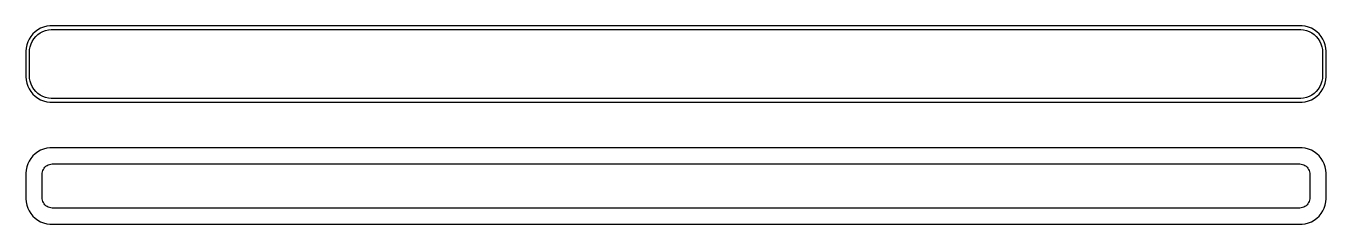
# Model space of a CAD drawing. Header units: metres. Extents: x -128 to 128, y 41 to 79.
import ezdxf

# ---------------------------------------------------------------- set-up
doc = ezdxf.new("R2010")
doc.units = ezdxf.units.M

msp = doc.modelspace()

# ---------------------------------------------------------------- linework, layer by layer
for p, q in [((-124.045, 79.2553), (-124.629, 79.0241)), ((-123.437, 79.4114), (-124.045, 79.2553)), ((-122.814, 79.4901), (-123.437, 79.4114)), ((122.814, 79.4901), (-122.814, 79.4901)), ((123.437, 79.4114), (122.814, 79.4901)), ((124.045, 79.2553), (123.437, 79.4114)), ((124.629, 79.0241), (124.045, 79.2553)), ((-126.882, 76.9088), (-127.149, 76.3406)), ((-126.545, 77.4389), (-126.882, 76.9088)), ((-126.145, 77.9227), (-126.545, 77.4389)), ((-126.262, 76.4557), (-125.954, 76.9411)), ((-125.687, 78.3526), (-126.145, 77.9227)), ((-125.954, 76.9411), (-125.588, 77.3842)), ((-125.179, 78.7216), (-125.687, 78.3526)), ((-125.588, 77.3842), (-125.168, 77.7777)), ((-124.629, 79.0241), (-125.179, 78.7216)), ((-125.168, 77.7777), (-124.703, 78.1157)), ((-124.703, 78.1157), (-124.199, 78.3927)), ((-124.199, 78.3927), (-123.665, 78.6044)), ((-123.665, 78.6044), (-123.108, 78.7473)), ((-123.108, 78.7473), (-122.537, 78.8194)), ((-122.537, 78.8194), (122.537, 78.8194)), ((122.537, 78.8194), (123.108, 78.7473)), ((123.108, 78.7473), (123.665, 78.6044)), ((123.665, 78.6044), (124.199, 78.3927)), ((124.199, 78.3927), (124.703, 78.1157)), ((125.179, 78.7216), (124.629, 79.0241)), ((124.703, 78.1157), (125.168, 77.7777)), ((125.168, 77.7777), (125.588, 77.3842)), ((125.687, 78.3526), (125.179, 78.7216)), ((125.588, 77.3842), (125.954, 76.9411)), ((126.145, 77.9227), (125.687, 78.3526)), ((125.954, 76.9411), (126.262, 76.4557)), ((126.545, 77.4389), (126.145, 77.9227)), ((126.882, 76.9088), (126.545, 77.4389)), ((127.149, 76.3406), (126.882, 76.9088)), ((-127.461, 75.1267), (-127.5, 74.5)), ((-127.5, 74.5), (-127.5, 69.5)), ((-127.343, 75.7434), (-127.461, 75.1267)), ((-127.149, 76.3406), (-127.343, 75.7434)), ((-126.828, 74.25), (-126.792, 74.8238)), ((-126.828, 69.75), (-126.828, 74.25)), ((-126.792, 74.8238), (-126.685, 75.3886)), ((-126.685, 75.3886), (-126.507, 75.9354)), ((-126.507, 75.9354), (-126.262, 76.4557)), ((126.262, 76.4557), (126.507, 75.9354)), ((126.507, 75.9354), (126.685, 75.3886)), ((126.685, 75.3886), (126.792, 74.8238)), ((126.792, 74.8238), (126.828, 74.25)), ((126.828, 74.25), (126.828, 69.75)), ((127.343, 75.7434), (127.149, 76.3406)), ((127.461, 75.1267), (127.343, 75.7434)), ((127.5, 74.5), (127.461, 75.1267)), ((127.5, 69.5), (127.5, 74.5)), ((-127.5, 69.5), (-127.461, 68.8733)), ((-127.461, 68.8733), (-127.343, 68.2566)), ((-126.792, 69.1762), (-126.828, 69.75)), ((-126.685, 68.6114), (-126.792, 69.1762)), ((126.792, 69.1762), (126.685, 68.6114)), ((126.828, 69.75), (126.792, 69.1762)), ((127.343, 68.2566), (127.461, 68.8733)), ((127.461, 68.8733), (127.5, 69.5)), ((-127.343, 68.2566), (-127.149, 67.6594)), ((-127.149, 67.6594), (-126.882, 67.0912)), ((-126.882, 67.0912), (-126.545, 66.5611)), ((-126.507, 68.0646), (-126.685, 68.6114)), ((-126.545, 66.5611), (-126.145, 66.0773)), ((-126.262, 67.5443), (-126.507, 68.0646)), ((-125.954, 67.0589), (-126.262, 67.5443)), ((-125.588, 66.6158), (-125.954, 67.0589)), ((-125.168, 66.2223), (-125.588, 66.6158)), ((125.588, 66.6158), (125.168, 66.2223)), ((125.954, 67.0589), (125.588, 66.6158)), ((126.262, 67.5443), (125.954, 67.0589)), ((126.145, 66.0773), (126.545, 66.5611)), ((126.507, 68.0646), (126.262, 67.5443)), ((126.685, 68.6114), (126.507, 68.0646)), ((126.545, 66.5611), (126.882, 67.0912)), ((126.882, 67.0912), (127.149, 67.6594)), ((127.149, 67.6594), (127.343, 68.2566)), ((-126.145, 66.0773), (-125.687, 65.6474)), ((-125.687, 65.6474), (-125.179, 65.2784)), ((-125.179, 65.2784), (-124.629, 64.9759)), ((-124.703, 65.8843), (-125.168, 66.2223)), ((-124.199, 65.6073), (-124.703, 65.8843)), ((-124.629, 64.9759), (-124.045, 64.7447)), ((-123.665, 65.3956), (-124.199, 65.6073)), ((-124.045, 64.7447), (-123.437, 64.5886)), ((-123.108, 65.2527), (-123.665, 65.3956)), ((-123.437, 64.5886), (-122.814, 64.5099)), ((-122.537, 65.1806), (-123.108, 65.2527)), ((-122.814, 64.5099), (122.814, 64.5099)), ((122.537, 65.1806), (-122.537, 65.1806)), ((123.108, 65.2527), (122.537, 65.1806)), ((122.814, 64.5099), (123.437, 64.5886)), ((123.665, 65.3956), (123.108, 65.2527)), ((123.437, 64.5886), (124.045, 64.7447)), ((124.199, 65.6073), (123.665, 65.3956)), ((124.045, 64.7447), (124.629, 64.9759)), ((124.703, 65.8843), (124.199, 65.6073)), ((124.629, 64.9759), (125.179, 65.2784)), ((125.168, 66.2223), (124.703, 65.8843)), ((125.179, 65.2784), (125.687, 65.6474)), ((125.687, 65.6474), (126.145, 66.0773)), ((-126.145, 53.9227), (-126.545, 53.4389)), ((-125.687, 54.3526), (-126.145, 53.9227)), ((-125.179, 54.7216), (-125.687, 54.3526)), ((-124.629, 55.0241), (-125.179, 54.7216)), ((-124.045, 55.2553), (-124.629, 55.0241)), ((-123.437, 55.4114), (-124.045, 55.2553)), ((-122.814, 55.4901), (-123.437, 55.4114)), ((122.814, 55.4901), (-122.814, 55.4901)), ((123.437, 55.4114), (122.814, 55.4901)), ((124.045, 55.2553), (123.437, 55.4114)), ((124.629, 55.0241), (124.045, 55.2553)), ((125.179, 54.7216), (124.629, 55.0241)), ((125.687, 54.3526), (125.179, 54.7216)), ((126.145, 53.9227), (125.687, 54.3526)), ((126.545, 53.4389), (126.145, 53.9227)), ((-127.461, 51.1267), (-127.5, 50.5)), ((-127.343, 51.7434), (-127.461, 51.1267)), ((-127.149, 52.3406), (-127.343, 51.7434)), ((-126.882, 52.9088), (-127.149, 52.3406)), ((-126.545, 53.4389), (-126.882, 52.9088)), ((-124.293, 50.7746), (-124.211, 51.0266)), ((-124.211, 51.0266), (-124.099, 51.2663)), ((-124.099, 51.2663), (-123.957, 51.49)), ((-123.957, 51.49), (-123.788, 51.6941)), ((-123.788, 51.6941), (-123.595, 51.8755)), ((-123.595, 51.8755), (-123.38, 52.0312)), ((-123.38, 52.0312), (-123.148, 52.1588)), ((-123.148, 52.1588), (-122.902, 52.2564)), ((-122.902, 52.2564), (-122.645, 52.3223)), ((-122.645, 52.3223), (-122.382, 52.3555)), ((-122.382, 52.3555), (122.382, 52.3555)), ((122.382, 52.3555), (122.645, 52.3223)), ((122.645, 52.3223), (122.902, 52.2564)), ((122.902, 52.2564), (123.148, 52.1588)), ((123.148, 52.1588), (123.38, 52.0312)), ((123.38, 52.0312), (123.595, 51.8755)), ((123.595, 51.8755), (123.788, 51.6941)), ((123.788, 51.6941), (123.957, 51.49)), ((123.957, 51.49), (124.099, 51.2663)), ((124.099, 51.2663), (124.211, 51.0266)), ((124.211, 51.0266), (124.293, 50.7746)), ((126.882, 52.9088), (126.545, 53.4389)), ((127.149, 52.3406), (126.882, 52.9088)), ((127.343, 51.7434), (127.149, 52.3406)), ((127.461, 51.1267), (127.343, 51.7434)), ((127.5, 50.5), (127.461, 51.1267)), ((-127.5, 50.5), (-127.5, 45.5)), ((-124.36, 50.25), (-124.343, 50.5144)), ((-124.36, 45.75), (-124.36, 50.25)), ((-124.343, 50.5144), (-124.293, 50.7746)), ((124.293, 50.7746), (124.343, 50.5144)), ((124.343, 50.5144), (124.36, 50.25)), ((124.36, 50.25), (124.36, 45.75)), ((127.5, 45.5), (127.5, 50.5)), ((-127.5, 45.5), (-127.461, 44.8733)), ((-127.461, 44.8733), (-127.343, 44.2566)), ((-127.343, 44.2566), (-127.149, 43.6594)), ((-127.149, 43.6594), (-126.882, 43.0912)), ((-124.343, 45.4856), (-124.36, 45.75)), ((-124.293, 45.2254), (-124.343, 45.4856)), ((-124.211, 44.9734), (-124.293, 45.2254)), ((-124.099, 44.7337), (-124.211, 44.9734)), ((-123.957, 44.51), (-124.099, 44.7337)), ((-123.788, 44.3059), (-123.957, 44.51)), ((-123.595, 44.1245), (-123.788, 44.3059)), ((-123.38, 43.9688), (-123.595, 44.1245)), ((-123.148, 43.8412), (-123.38, 43.9688)), ((-122.902, 43.7436), (-123.148, 43.8412)), ((-122.645, 43.6777), (-122.902, 43.7436)), ((-122.382, 43.6445), (-122.645, 43.6777)), ((122.382, 43.6445), (-122.382, 43.6445)), ((122.645, 43.6777), (122.382, 43.6445)), ((122.902, 43.7436), (122.645, 43.6777)), ((123.148, 43.8412), (122.902, 43.7436)), ((123.38, 43.9688), (123.148, 43.8412)), ((123.595, 44.1245), (123.38, 43.9688)), ((123.788, 44.3059), (123.595, 44.1245)), ((123.957, 44.51), (123.788, 44.3059)), ((124.099, 44.7337), (123.957, 44.51)), ((124.211, 44.9734), (124.099, 44.7337)), ((124.293, 45.2254), (124.211, 44.9734)), ((124.343, 45.4856), (124.293, 45.2254)), ((124.36, 45.75), (124.343, 45.4856)), ((126.882, 43.0912), (127.149, 43.6594)), ((127.149, 43.6594), (127.343, 44.2566)), ((127.343, 44.2566), (127.461, 44.8733)), ((127.461, 44.8733), (127.5, 45.5)), ((-126.882, 43.0912), (-126.545, 42.5611)), ((-126.545, 42.5611), (-126.145, 42.0773)), ((-126.145, 42.0773), (-125.687, 41.6474)), ((-125.687, 41.6474), (-125.179, 41.2784)), ((-125.179, 41.2784), (-124.629, 40.9759)), ((-124.629, 40.9759), (-124.045, 40.7447)), ((124.045, 40.7447), (124.629, 40.9759)), ((124.629, 40.9759), (125.179, 41.2784)), ((125.179, 41.2784), (125.687, 41.6474)), ((125.687, 41.6474), (126.145, 42.0773)), ((126.145, 42.0773), (126.545, 42.5611)), ((126.545, 42.5611), (126.882, 43.0912)), ((-124.045, 40.7447), (-123.437, 40.5886)), ((-123.437, 40.5886), (-122.814, 40.5099)), ((-122.814, 40.5099), (122.814, 40.5099)), ((122.814, 40.5099), (123.437, 40.5886)), ((123.437, 40.5886), (124.045, 40.7447))]:
    msp.add_line(p, q)

doc.saveas('drawing.dxf')
